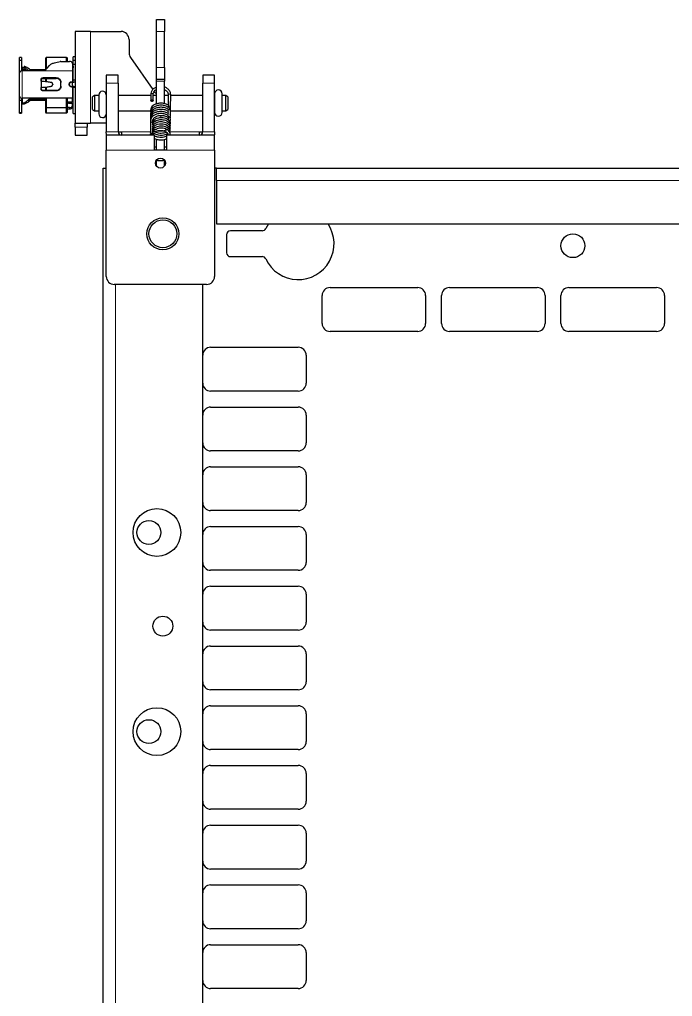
# Model space of a CAD drawing. Header units: millimetres. Extents: x -415 to 617, y -456 to 1988.
# Drawn here: x 245.8 to 409.8, y 1632.3 to 1877.6 of the extents above; entities that cross this region are included whole.
import ezdxf

# ---------------------------------------------------------------- set-up
doc = ezdxf.new("R2010")
doc.units = ezdxf.units.MM

msp = doc.modelspace()

# ---------------------------------------------------------------- linework, layer by layer
at = {"color": 7, "linetype": 'Continuous', "lineweight": 25}
for p, q in [((280.19, 1877.64), (282.19, 1877.64)), ((280.19, 1874.64), (280.19, 1877.64)), ((282.19, 1877.64), (282.19, 1874.64)), ((263.59, 1874.64), (259.79, 1874.64)), ((259.79, 1874.64), (259.79, 1851.64)), ((263.59, 1874.64), (271.29, 1874.64)), ((280.19, 1865.64), (280.19, 1874.64)), ((282.19, 1865.64), (282.19, 1874.64)), ((273.29, 1872.64), (273.29, 1869.27)), ((246.29, 1868.14), (245.79, 1868.14)), ((245.79, 1867.38), (245.79, 1868.14)), ((246.29, 1867.38), (245.79, 1867.38)), ((245.79, 1864.31), (245.79, 1867.38)), ((246.29, 1868.14), (246.29, 1867.38)), ((246.29, 1867.38), (246.29, 1864.72)), ((252.5, 1868.14), (252.39, 1867.94)), ((252.39, 1867.94), (252.5, 1868.14)), ((252.39, 1865.09), (252.39, 1867.94)), ((252.5, 1868.14), (252.5, 1865.23)), ((257.59, 1868.14), (252.5, 1868.14)), ((256.19, 1867.09), (258.34, 1867.09)), ((257.79, 1868.03), (257.59, 1868.14)), ((257.59, 1867.09), (257.59, 1868.14)), ((257.59, 1868.14), (257.79, 1868.03)), ((257.79, 1868.03), (257.79, 1867.09)), ((259.79, 1868.24), (259.29, 1868.24)), ((259.29, 1867.47), (259.29, 1868.24)), ((259.29, 1866.42), (259.29, 1867.47)), ((259.29, 1867.47), (259.79, 1867.47)), ((273.65, 1868.12), (279.29, 1860.07)), ((245.8, 1864.31), (245.79, 1864.31)), ((245.79, 1864.22), (245.79, 1864.31)), ((246.99, 1865.61), (246.49, 1865.61)), ((246.49, 1865.61), (246.49, 1865.15)), ((246.49, 1865.15), (246.99, 1865.15)), ((252.09, 1864.74), (246.49, 1864.74)), ((246.99, 1865.15), (246.99, 1865.61)), ((248.49, 1864.74), (248.49, 1865)), ((252.31, 1865), (248.49, 1865)), ((253.24, 1866.08), (252.09, 1864.74)), ((259.09, 1866.59), (259.09, 1864.74)), ((259.29, 1864.98), (259.09, 1864.94)), ((259.29, 1866.42), (259.79, 1866.42)), ((259.29, 1862.43), (259.29, 1866.42)), ((280.19, 1862.64), (280.19, 1865.64)), ((282.19, 1865.64), (282.19, 1862.64)), ((245.79, 1858.36), (245.79, 1864.22)), ((251.19, 1862.19), (251.19, 1862.56)), ((251.19, 1862.19), (251.19, 1860.59)), ((254.99, 1863.03), (251.69, 1863.03)), ((251.69, 1862.84), (254.99, 1862.84)), ((252.39, 1862.11), (252.39, 1862.84)), ((252.5, 1862.84), (252.5, 1862.1)), ((256.19, 1860.91), (256.19, 1861.87)), ((258.84, 1862.02), (259.09, 1862.02)), ((258.84, 1861.93), (259.09, 1861.93)), ((258.99, 1861.93), (258.99, 1860.8)), ((259.79, 1862.43), (259.29, 1862.43)), ((259.29, 1862.06), (259.29, 1862.43)), ((270.59, 1863.64), (267.59, 1863.64)), ((267.59, 1863.64), (267.59, 1861.64)), ((270.59, 1861.64), (270.59, 1863.64)), ((280.19, 1862.64), (282.19, 1862.64)), ((280.19, 1862.14), (280.19, 1862.64)), ((280.19, 1856.46), (280.19, 1862.14)), ((282.19, 1862.64), (282.19, 1862.14)), ((282.19, 1856.54), (282.19, 1862.14)), ((291.79, 1863.64), (291.79, 1861.64)), ((294.79, 1863.64), (291.79, 1863.64)), ((294.79, 1861.64), (294.79, 1863.64)), ((251.19, 1860.21), (251.19, 1860.59)), ((251.69, 1859.87), (254.99, 1859.87)), ((254.99, 1859.72), (251.69, 1859.72)), ((252.39, 1859.87), (252.39, 1860.7)), ((252.5, 1860.72), (252.5, 1859.87)), ((253.47, 1860.85), (253.53, 1860.86)), ((254.12, 1861.4), (254.12, 1861.36)), ((258.29, 1861.31), (258.29, 1861.48)), ((258.84, 1860.8), (259.09, 1860.8)), ((258.84, 1860.76), (259.09, 1860.76)), ((259.29, 1860.74), (259.29, 1860.58)), ((259.29, 1854.04), (259.29, 1860.58)), ((259.79, 1860.58), (259.29, 1860.58)), ((267.59, 1861.64), (267.59, 1849.44)), ((270.59, 1861.64), (270.59, 1849.44)), ((291.79, 1849.44), (291.79, 1861.64)), ((294.79, 1849.44), (294.79, 1861.64)), ((245.79, 1857.3), (245.79, 1858.36)), ((246.29, 1857.3), (245.79, 1857.3)), ((245.79, 1854.22), (245.79, 1857.3)), ((246.29, 1857.91), (246.29, 1857.3)), ((246.29, 1857.3), (246.29, 1854.22)), ((248.49, 1857.89), (246.49, 1857.89)), ((248.49, 1857.28), (247.81, 1857.28)), ((252.09, 1857.54), (248.09, 1857.54)), ((259.09, 1857.89), (248.49, 1857.89)), ((252.31, 1857.28), (248.49, 1857.28)), ((252.09, 1857.89), (252.09, 1857.54)), ((252.39, 1857.19), (252.09, 1857.54)), ((252.1, 1857.89), (252.39, 1857.56)), ((252.39, 1855.55), (252.39, 1857.89)), ((252.5, 1857.89), (252.5, 1855.47)), ((257.59, 1855.47), (257.59, 1857.89)), ((257.79, 1857.89), (257.79, 1855.51)), ((257.79, 1856.99), (258.99, 1856.99)), ((258.99, 1857.91), (258.99, 1856.99)), ((259.29, 1857.3), (258.99, 1857.36)), ((259.29, 1857.04), (258.99, 1857.13)), ((259.09, 1857.34), (259.09, 1857.89)), ((264.64, 1858.54), (264.14, 1858.25)), ((264.14, 1855.03), (264.14, 1858.25)), ((265.69, 1858.54), (264.64, 1858.54)), ((264.64, 1858.54), (264.64, 1854.74)), ((265.69, 1858.67), (265.69, 1853.97)), ((278.76, 1858.54), (270.59, 1858.54)), ((278.76, 1858.88), (278.74, 1857.27)), ((279.34, 1857.26), (279.36, 1858.87)), ((280.19, 1858.54), (279.36, 1858.54)), ((282.19, 1858.64), (283.16, 1858.64)), ((283.15, 1858.54), (282.19, 1858.54)), ((283.16, 1858.75), (283.12, 1856.09)), ((283.71, 1855.48), (283.76, 1858.74)), ((291.79, 1858.54), (283.75, 1858.54)), ((283.76, 1858.64), (291.79, 1858.64)), ((294.79, 1859.01), (294.79, 1854.31)), ((294.79, 1858.54), (294.79, 1858.54)), ((296.69, 1854.31), (296.69, 1859.01)), ((297.64, 1858.54), (296.69, 1858.54)), ((298.14, 1858.25), (297.64, 1858.54)), ((297.64, 1854.74), (297.64, 1858.54)), ((298.14, 1858.25), (298.14, 1855.03)), ((246.99, 1856.68), (246.49, 1856.68)), ((246.99, 1856.4), (246.49, 1856.4)), ((252.5, 1855.47), (252.39, 1855.55)), ((252.39, 1854.34), (252.39, 1855.55)), ((257.59, 1855.47), (252.5, 1855.47)), ((252.5, 1855.47), (252.5, 1854.14)), ((257.79, 1855.51), (257.59, 1855.47)), ((257.59, 1854.14), (257.59, 1855.47)), ((258.34, 1855.57), (257.79, 1855.57)), ((257.79, 1855.51), (257.79, 1854.26)), ((257.79, 1855.2), (258.34, 1855.2)), ((259.09, 1856.07), (259.09, 1856.51)), ((259.09, 1856.07), (259.09, 1855.7)), ((264.14, 1855.03), (264.64, 1854.74)), ((264.64, 1854.74), (265.69, 1854.74)), ((270.59, 1854.74), (278.74, 1854.74)), ((283.65, 1854.74), (291.79, 1854.74)), ((283.73, 1855.06), (283.67, 1855.46)), ((283.72, 1855), (283.73, 1855.06)), ((294.79, 1854.74), (294.79, 1854.74)), ((296.69, 1854.74), (297.64, 1854.74)), ((297.64, 1854.74), (298.14, 1855.03)), ((246.29, 1854.22), (245.79, 1854.22)), ((245.79, 1854.14), (245.79, 1854.22)), ((245.79, 1854.14), (246.29, 1854.14)), ((246.29, 1854.22), (246.29, 1854.14)), ((252.39, 1854.34), (252.5, 1854.14)), ((252.39, 1854.34), (252.39, 1854.34)), ((252.5, 1854.14), (252.39, 1854.34)), ((257.59, 1854.14), (252.5, 1854.14)), ((257.59, 1854.14), (257.79, 1854.26)), ((257.79, 1854.26), (257.59, 1854.14)), ((257.79, 1854.26), (257.79, 1854.26)), ((259.29, 1854.04), (259.79, 1854.04)), ((279.47, 1852.43), (279.36, 1852.56)), ((279.87, 1852.06), (279.75, 1852.14)), ((283.22, 1853.29), (283.46, 1853.06)), ((259.79, 1851.64), (263.59, 1851.64)), ((259.79, 1850.64), (259.79, 1851.64)), ((259.79, 1850.64), (259.79, 1848.64)), ((262.79, 1851.64), (262.79, 1850.64)), ((262.79, 1848.64), (262.79, 1850.64)), ((267.59, 1851.64), (263.59, 1851.64)), ((259.79, 1848.64), (262.79, 1848.64)), ((267.59, 1848.64), (267.59, 1844.84)), ((279.69, 1848.64), (267.59, 1848.64)), ((270.59, 1849.44), (271.39, 1849.44)), ((271.39, 1849.44), (271.39, 1848.64)), ((278.64, 1848.69), (278.63, 1848.64)), ((278.74, 1849.14), (278.64, 1848.74)), ((278.64, 1848.74), (278.64, 1848.69)), ((279.24, 1848.7), (279.29, 1848.89)), ((279.24, 1848.64), (279.24, 1848.7)), ((279.48, 1848.64), (279.27, 1849.01)), ((279.69, 1844.84), (279.69, 1848.64)), ((280.19, 1844.84), (280.19, 1847.59)), ((282.19, 1844.84), (282.19, 1847.54)), ((294.79, 1848.64), (282.69, 1848.64)), ((282.69, 1848.64), (282.69, 1844.84)), ((290.99, 1848.64), (290.99, 1849.44)), ((290.99, 1849.44), (291.79, 1849.44)), ((294.79, 1844.84), (294.79, 1848.64)), ((267.59, 1813.14), (267.59, 1844.84)), ((279.69, 1845.64), (280.19, 1845.64)), ((282.69, 1844.84), (279.69, 1844.84)), ((282.19, 1845.64), (282.69, 1845.64)), ((294.79, 1844.84), (294.79, 1813.14)), ((280.19, 1840.84), (280.19, 1842.34)), ((282.19, 1840.84), (282.19, 1842.34)), ((266.79, 1840.34), (267.59, 1840.34)), ((266.79, -242.66), (266.79, 1840.34)), ((295.29, 1840.34), (294.79, 1840.34)), ((295.29, 1837.25), (295.29, 1840.35)), ((295.29, 1840.35), (524.29, 1840.35)), ((295.29, 1837.25), (295.29, 1826.35)), ((295.29, 1826.35), (524.29, 1826.35)), ((308.3, 1826.35), (307.64, 1825.18)), ((297.79, 1823.6), (297.79, 1819.1)), ((306.74, 1824.6), (298.79, 1824.6)), ((298.79, 1818.1), (306.74, 1818.1)), ((292.79, 1811.14), (269.59, 1811.14)), ((291.79, -242.66), (291.79, 1811.14)), ((323.79, 1810.34), (345.79, 1810.34)), ((353.79, 1810.34), (375.79, 1810.34)), ((383.79, 1810.34), (405.79, 1810.34)), ((321.79, 1801.34), (321.79, 1808.34)), ((347.79, 1808.34), (347.79, 1801.34)), ((351.79, 1801.34), (351.79, 1808.34)), ((377.79, 1808.34), (377.79, 1801.34)), ((381.79, 1801.34), (381.79, 1808.34)), ((407.79, 1808.34), (407.79, 1801.34)), ((345.79, 1799.34), (323.79, 1799.34)), ((375.79, 1799.34), (353.79, 1799.34)), ((405.79, 1799.34), (383.79, 1799.34)), ((293.79, 1795.34), (315.79, 1795.34)), ((317.79, 1793.34), (317.79, 1786.34)), ((315.79, 1784.34), (293.79, 1784.34)), ((293.79, 1780.34), (315.79, 1780.34)), ((317.79, 1778.34), (317.79, 1771.34)), ((315.79, 1769.34), (293.79, 1769.34)), ((293.79, 1765.34), (315.79, 1765.34)), ((317.79, 1763.34), (317.79, 1756.34)), ((315.79, 1754.34), (293.79, 1754.34)), ((293.79, 1750.34), (315.79, 1750.34)), ((317.79, 1748.34), (317.79, 1741.34)), ((315.79, 1739.34), (293.79, 1739.34)), ((293.79, 1735.34), (315.79, 1735.34)), ((317.79, 1733.34), (317.79, 1726.34)), ((315.79, 1724.34), (293.79, 1724.34)), ((293.79, 1720.34), (315.79, 1720.34)), ((317.79, 1718.34), (317.79, 1711.34)), ((315.79, 1709.34), (293.79, 1709.34)), ((293.79, 1705.34), (315.79, 1705.34)), ((317.79, 1703.34), (317.79, 1696.34)), ((315.79, 1694.34), (293.79, 1694.34)), ((293.79, 1690.34), (315.79, 1690.34)), ((317.79, 1688.34), (317.79, 1681.34)), ((315.79, 1679.34), (293.79, 1679.34)), ((293.79, 1675.34), (315.79, 1675.34)), ((317.79, 1673.34), (317.79, 1666.34)), ((315.79, 1664.34), (293.79, 1664.34)), ((293.79, 1660.34), (315.79, 1660.34)), ((317.79, 1658.34), (317.79, 1651.34)), ((315.79, 1649.34), (293.79, 1649.34)), ((293.79, 1645.34), (315.79, 1645.34)), ((317.79, 1643.34), (317.79, 1636.34)), ((315.79, 1634.34), (293.79, 1634.34))]:
    msp.add_line(p, q, dxfattribs=at)
at = {"color": 8, "linetype": 'Continuous', "lineweight": 18}
for p, q in [((263.59, 1874.64), (263.59, 1851.64)), ((282.19, 1874.64), (280.19, 1874.64)), ((246.49, 1864.74), (246.49, 1857.89)), ((259.09, 1864.74), (252.09, 1864.74)), ((259.09, 1862.02), (259.09, 1864.74)), ((280.19, 1865.64), (282.19, 1865.64)), ((251.69, 1863.03), (251.69, 1862.84)), ((254.99, 1862.84), (254.99, 1863.03)), ((258.84, 1862.02), (258.84, 1861.93)), ((282.19, 1862.14), (280.19, 1862.14)), ((251.69, 1859.87), (251.69, 1859.72)), ((254.99, 1859.72), (254.99, 1859.87)), ((258.84, 1860.8), (258.84, 1860.76)), ((259.09, 1857.89), (259.09, 1860.76)), ((267.59, 1861.64), (270.59, 1861.64)), ((291.79, 1861.64), (294.79, 1861.64)), ((246.49, 1857.54), (246.49, 1857.28)), ((258.34, 1855.2), (258.34, 1855.57)), ((283.25, 1854.83), (283.3, 1854.8)), ((262.79, 1850.64), (259.79, 1850.64)), ((270.59, 1849.44), (267.59, 1849.44)), ((271.39, 1849.44), (278.69, 1849.44)), ((279.22, 1848.64), (279.24, 1848.7)), ((283.65, 1849.44), (290.99, 1849.44)), ((291.79, 1849.44), (294.79, 1849.44)), ((267.59, 1844.84), (279.69, 1844.84)), ((282.69, 1844.84), (294.79, 1844.84)), ((295.29, 1837.25), (524.29, 1837.25)), ((269.89, -242.66), (269.89, 1811.14))]:
    msp.add_line(p, q, dxfattribs=at)
at = {"color": 7, "linetype": 'Continuous', "lineweight": 25, "flags": 128}
for points in [[(246.49, 1865), (246.35, 1864.99), (246.29, 1864.98)], [(246.49, 1857.54), (246.35, 1857.55), (246.29, 1857.56)], [(246.49, 1857.28), (246.35, 1857.29), (246.29, 1857.31)], [(279.05, 1857.45), (279.16, 1857.43), (279.26, 1857.39), (279.32, 1857.33), (279.34, 1857.26), (279.31, 1857.19), (279.24, 1857.14), (279.14, 1857.1), (279.03, 1857.09), (278.91, 1857.11), (278.82, 1857.15), (278.76, 1857.21), (278.74, 1857.28), (278.77, 1857.34), (278.84, 1857.4), (278.93, 1857.44), (279.05, 1857.45)], [(283.3, 1855.14), (283.39, 1855.13), (283.5, 1855.16), (283.59, 1855.23), (283.66, 1855.31), (283.68, 1855.41), (283.66, 1855.5), (283.6, 1855.57), (283.5, 1855.61), (283.39, 1855.62), (283.39, 1855.62)], [(281.26, 1852.92), (281.26, 1852.97), (281.26, 1853.03)], [(283.58, 1849.2), (283.65, 1849.44), (283.58, 1849.75), (283.42, 1850.05), (282.94, 1850.47), (282.49, 1850.69), (281.85, 1850.85), (280.92, 1850.87), (280.33, 1850.73), (279.7, 1850.42), (279.41, 1850.17), (279.21, 1849.86), (279.15, 1849.53), (279.19, 1849.31), (279.19, 1849.31)], [(283.59, 1849.72), (283.66, 1849.96), (283.59, 1850.27), (283.43, 1850.57), (282.96, 1850.99), (282.5, 1851.21), (281.86, 1851.37), (280.93, 1851.39), (280.34, 1851.25), (279.71, 1850.95), (279.42, 1850.7), (279.22, 1850.38), (279.16, 1850.06), (279.2, 1849.83), (279.2, 1849.83)], [(267.67, 1848.64), (267.66, 1848.7), (267.59, 1849.44)], [(294.79, 1849.44), (294.72, 1848.7), (294.7, 1848.64)]]:
    msp.add_lwpolyline(points, dxfattribs=at)
at = {"color": 8, "linetype": 'Continuous', "lineweight": 18, "flags": 128}
for points in [[(258.27, 1856.99), (258.27, 1856.94), (258.26, 1856.8), (258.25, 1856.65), (258.25, 1856.56), (258.25, 1856.56), (258.25, 1856.56)], [(278.76, 1858.88), (278.76, 1858.88), (278.79, 1858.95), (278.86, 1859.01), (278.96, 1859.04), (279.07, 1859.05)], [(279.07, 1859.05), (279.19, 1859.04), (279.28, 1859), (279.34, 1858.94), (279.36, 1858.87)], [(283.47, 1858.92), (283.35, 1858.91), (283.25, 1858.87), (283.18, 1858.82), (283.16, 1858.75), (283.16, 1858.75)], [(283.76, 1858.74), (283.74, 1858.8), (283.68, 1858.86), (283.58, 1858.9), (283.47, 1858.92)], [(283.13, 1855.09), (283.13, 1855.09), (283.13, 1855.03)], [(283.42, 1855.3), (283.3, 1855.29), (283.25, 1855.28)], [(278.64, 1848.74), (278.64, 1848.73), (278.66, 1848.64)], [(278.64, 1848.68), (278.64, 1848.67), (278.64, 1848.64)]]:
    msp.add_lwpolyline(points, dxfattribs=at)
at = {"color": 7, "linetype": 'Continuous', "lineweight": 25}
for centre, radius in [((281.19, 1841.59), 1.25), ((281.79, 1823.84), 4), ((281.79, 1823.84), 3.5), ((384.79, 1820.85), 3), ((280.29, 1748.84), 6), ((278.29, 1748.84), 3), ((281.79, 1725.34), 2.5), ((280.29, 1698.84), 6), ((278.29, 1698.84), 3)]:
    msp.add_circle(centre, radius, dxfattribs=at)
for centre, radius, start, end in [((271.29, 1872.64), 2, 0, 90), ((275.29, 1869.27), 2, 180, 214.992), ((256.19, 1865.99), 1.1, 89.9618, 100.1433), ((258.44, 1866.43), 0.665, 13.4486, 98.9562), ((246.41, 1864.12), 0.63, 82.8557, 170.3631), ((259.11, 1864.92), 0.18, 262.8557, 350.3631), ((259.14, 1862.33), 0.306, 260.9096, 299.7098), ((259.26, 1862.99), 1.07, 260.9096, 299.7098), ((259.26, 1858.54), 2.27, 76.5937, 94.3958), ((259.14, 1860.11), 0.648, 76.5937, 94.3958), ((266.64, 1858.67), 0.95, 3.5614, 180), ((281.33, 1860.64), 2, 214.992, 235.204), ((295.74, 1859.01), 0.95, 0, 180), ((246.39, 1858.51), 0.62, 193.4486, 278.9562), ((259.12, 1857.72), 0.177, 13.4486, 98.9562), ((259.11, 1857.36), 0.18, 9.6369, 97.1443), ((258.44, 1856.22), 0.665, 261.0438, 346.5514), ((258.44, 1855.85), 0.665, 261.0438, 346.5514), ((266.64, 1853.97), 0.95, 180, 356.4386), ((295.74, 1854.31), 0.95, 180, 0), ((271.39, 1849.44), 0.8, 180, 270), ((290.99, 1849.44), 0.8, 270, 0), ((306.74, 1825.6), 1, 270, 334.8493), ((315.79, 1821.35), 9, 205.1507, 33.749), ((298.79, 1823.6), 1, 90, 180), ((298.79, 1819.1), 1, 180, 270), ((306.74, 1817.1), 1, 25.1507, 90), ((269.59, 1813.14), 2, 180, 270), ((292.79, 1813.14), 2, 270, 0), ((323.79, 1808.34), 2, 90, 180), ((345.79, 1808.34), 2, 0, 90), ((353.79, 1808.34), 2, 90, 180), ((375.79, 1808.34), 2, 0, 90), ((383.79, 1808.34), 2, 90, 180), ((405.79, 1808.34), 2, 0, 90), ((323.79, 1801.34), 2, 180, 270), ((345.79, 1801.34), 2, 270, 0), ((353.79, 1801.34), 2, 180, 270), ((375.79, 1801.34), 2, 270, 0), ((383.79, 1801.34), 2, 180, 270), ((405.79, 1801.34), 2, 270, 0), ((293.79, 1793.34), 2, 90, 180), ((315.79, 1793.34), 2, 0, 90), ((293.79, 1786.34), 2, 180, 270), ((315.79, 1786.34), 2, 270, 0), ((293.79, 1778.34), 2, 90, 180), ((315.79, 1778.34), 2, 0, 90), ((293.79, 1771.34), 2, 180, 270), ((315.79, 1771.34), 2, 270, 0), ((293.79, 1763.34), 2, 90, 180), ((315.79, 1763.34), 2, 360, 90), ((293.79, 1756.34), 2, 180, 270), ((315.79, 1756.34), 2, 270, 360), ((293.79, 1748.34), 2, 90, 180), ((315.79, 1748.34), 2, 360, 90), ((293.79, 1741.34), 2, 180, 270), ((315.79, 1741.34), 2, 270, 360), ((293.79, 1733.34), 2, 90, 180), ((315.79, 1733.34), 2, 0, 90), ((293.79, 1726.34), 2, 180, 270), ((315.79, 1726.34), 2, 270, 0), ((293.79, 1718.34), 2, 90, 180), ((315.79, 1718.34), 2, 360, 90), ((293.79, 1711.34), 2, 180, 270), ((315.79, 1711.34), 2, 270, 360), ((293.79, 1703.34), 2, 90, 180), ((315.79, 1703.34), 2, 360, 90), ((293.79, 1696.34), 2, 180, 270), ((315.79, 1696.34), 2, 270, 360), ((293.79, 1688.34), 2, 90, 180), ((315.79, 1688.34), 2, 0, 90), ((293.79, 1681.34), 2, 180, 270), ((315.79, 1681.34), 2, 270, 0), ((293.79, 1673.34), 2, 90, 180), ((315.79, 1673.34), 2, 0, 90), ((293.79, 1666.34), 2, 180, 270), ((315.79, 1666.34), 2, 270, 0), ((293.79, 1658.34), 2, 90, 180), ((315.79, 1658.34), 2, 360, 90), ((293.79, 1651.34), 2, 180, 270), ((315.79, 1651.34), 2, 270, 360), ((293.79, 1643.34), 2, 90, 180), ((315.79, 1643.34), 2, 360, 90), ((293.79, 1636.34), 2, 180, 270), ((315.79, 1636.34), 2, 270, 360)]:
    msp.add_arc(centre, radius, start, end, dxfattribs=at)
at = {"color": 8, "linetype": 'Continuous', "lineweight": 18}
for centre, radius, start, end in [((283.49, 1855.09), 0.235, 292.4775, 353.5864), ((283.49, 1855.03), 0.233, 295.0586, 353.6892), ((274.58, 1853.42), 6.7, 355.8494, 0.6968)]:
    msp.add_arc(centre, radius, start, end, dxfattribs=at)
at = {"color": 7, "linetype": 'Continuous', "lineweight": 25}
for points, knots in [([(253.24, 1866.08), (253.41, 1866.23), (253.76, 1866.53), (254.74, 1866.84), (255.51, 1866.98), (255.99, 1867.07)], [0, 0, 0, 0, 0.254027, 0.526591, 1, 1, 1, 1]), ([(246.49, 1864.74), (246.49, 1864.74), (246.49, 1864.93), (246.49, 1865.04), (246.49, 1865.15)], [0, 0, 0, 0, 0.000208, 1, 1, 1, 1]), ([(248.49, 1865), (248.21, 1865.21), (247.71, 1865.59), (247.21, 1865.79), (246.99, 1865.88)], [0, 0, 0, 0, 0.559911, 1, 1, 1, 1]), ([(248.09, 1864.74), (247.95, 1864.89), (247.58, 1865.24), (247.21, 1865.47), (246.99, 1865.61)], [0, 0, 0, 0, 0.403562, 1, 1, 1, 1]), ([(247.65, 1864.74), (247.65, 1864.74), (247.43, 1864.93), (247.21, 1865.04), (246.99, 1865.15)], [0, 0, 0, 0, 0.000208, 1, 1, 1, 1]), ([(259.29, 1865.95), (259.29, 1865.93), (259.29, 1865.89), (259.27, 1865.84), (259.23, 1865.79), (259.16, 1865.78), (259.11, 1865.77), (259.09, 1865.77)], [0, 0, 0, 0, 0.195353, 0.37764, 0.539051, 0.782239, 1, 1, 1, 1]), ([(259.29, 1865.66), (259.29, 1865.64), (259.29, 1865.6), (259.27, 1865.55), (259.23, 1865.5), (259.16, 1865.49), (259.11, 1865.49), (259.09, 1865.49)], [0, 0, 0, 0, 0.1953018, 0.3775407, 0.5389091, 0.7613833, 1, 1, 1, 1]), ([(251.19, 1862.56), (251.19, 1862.62), (251.2, 1862.73), (251.29, 1862.87), (251.42, 1862.97), (251.56, 1863.03), (251.65, 1863.03), (251.69, 1863.03)], [0, 0, 0, 0, 0.214373, 0.428779, 0.642592, 0.856666, 1, 1, 1, 1]), ([(251.69, 1862.84), (251.63, 1862.83), (251.52, 1862.82), (251.37, 1862.74), (251.26, 1862.63), (251.2, 1862.49), (251.19, 1862.4), (251.19, 1862.37)], [0, 0, 0, 0, 0.214385, 0.428772, 0.643033, 0.856802, 1, 1, 1, 1]), ([(251.19, 1862.19), (251.69, 1862.16), (252.36, 1862.13), (253.25, 1861.98), (253.56, 1861.93), (253.71, 1861.91)], [0, 0, 0, 0, 0.587693, 0.790818, 1, 1, 1, 1]), ([(254.12, 1861.4), (254.11, 1861.45), (254.1, 1861.57), (254.03, 1861.72), (253.91, 1861.83), (253.8, 1861.89), (253.73, 1861.9), (253.71, 1861.91)], [0, 0, 0, 0, 0.225883, 0.451767, 0.67765, 0.903524, 1, 1, 1, 1]), ([(254.99, 1863.03), (255.12, 1863.02), (255.39, 1863), (255.75, 1862.81), (256.02, 1862.52), (256.17, 1862.19), (256.18, 1861.96), (256.19, 1861.87)], [0, 0, 0, 0, 0.213238, 0.42649, 0.63916, 0.849598, 1, 1, 1, 1]), ([(256.19, 1861.67), (256.18, 1861.8), (256.15, 1862.07), (255.95, 1862.42), (255.66, 1862.67), (255.32, 1862.82), (255.09, 1862.83), (254.99, 1862.84)], [0, 0, 0, 0, 0.212376, 0.424979, 0.633479, 0.843609, 1, 1, 1, 1]), ([(258.29, 1861.48), (258.29, 1861.54), (258.31, 1861.66), (258.4, 1861.83), (258.54, 1861.95), (258.69, 1862.01), (258.8, 1862.02), (258.84, 1862.02)], [0, 0, 0, 0, 0.214305, 0.42865, 0.642279, 0.856223, 1, 1, 1, 1]), ([(258.84, 1861.93), (258.78, 1861.93), (258.65, 1861.91), (258.49, 1861.82), (258.36, 1861.68), (258.3, 1861.53), (258.29, 1861.43), (258.29, 1861.39)], [0, 0, 0, 0, 0.214319, 0.428642, 0.642812, 0.856387, 1, 1, 1, 1]), ([(251.19, 1860.59), (251.69, 1860.63), (252.36, 1860.68), (253.25, 1860.83), (253.56, 1860.86), (253.71, 1860.87)], [0, 0, 0, 0, 0.587693, 0.790818, 1, 1, 1, 1]), ([(251.19, 1860.35), (251.19, 1860.3), (251.2, 1860.19), (251.29, 1860.04), (251.42, 1859.93), (251.56, 1859.88), (251.65, 1859.87), (251.69, 1859.87)], [0, 0, 0, 0, 0.2142948, 0.4286301, 0.6422302, 0.856153, 1, 1, 1, 1]), ([(251.69, 1859.72), (251.63, 1859.73), (251.52, 1859.74), (251.37, 1859.82), (251.26, 1859.94), (251.2, 1860.08), (251.19, 1860.17), (251.19, 1860.21)], [0, 0, 0, 0, 0.214445, 0.428893, 0.643239, 0.857188, 1, 1, 1, 1]), ([(253.71, 1860.87), (253.76, 1860.88), (253.86, 1860.9), (253.98, 1860.99), (254.07, 1861.12), (254.11, 1861.25), (254.11, 1861.33), (254.12, 1861.36)], [0, 0, 0, 0, 0.225867, 0.4517344, 0.6775983, 0.9034793, 1, 1, 1, 1]), ([(254.99, 1859.87), (255.12, 1859.88), (255.39, 1859.91), (255.75, 1860.1), (256.02, 1860.4), (256.17, 1860.74), (256.18, 1860.97), (256.19, 1861.06)], [0, 0, 0, 0, 0.212875, 0.425767, 0.637937, 0.847353, 1, 1, 1, 1]), ([(256.19, 1860.91), (256.18, 1860.78), (256.15, 1860.51), (255.95, 1860.16), (255.65, 1859.89), (255.31, 1859.74), (255.08, 1859.73), (254.99, 1859.72)], [0, 0, 0, 0, 0.2128333, 0.4258501, 0.6355415, 0.8465873, 1, 1, 1, 1]), ([(258.29, 1861.35), (258.29, 1861.29), (258.31, 1861.16), (258.4, 1861), (258.54, 1860.87), (258.69, 1860.81), (258.8, 1860.8), (258.84, 1860.8)], [0, 0, 0, 0, 0.2142108, 0.4284707, 0.641842, 0.8556018, 1, 1, 1, 1]), ([(258.84, 1860.76), (258.78, 1860.77), (258.65, 1860.78), (258.49, 1860.87), (258.36, 1861.01), (258.3, 1861.17), (258.29, 1861.27), (258.29, 1861.31)], [0, 0, 0, 0, 0.214393, 0.428789, 0.643061, 0.856854, 1, 1, 1, 1]), ([(280.19, 1860.68), (279.96, 1860.58), (279.47, 1860.37), (278.97, 1859.78), (278.78, 1859.25), (278.76, 1858.95), (278.76, 1858.88)], [0, 0, 0, 0, 0.28163, 0.611733, 0.9138805, 1, 1, 1, 1]), ([(279.36, 1858.87), (279.37, 1858.96), (279.39, 1859.24), (279.64, 1859.65), (279.96, 1859.97), (280.18, 1860.04), (280.19, 1860.04)], [0, 0, 0, 0, 0.199495, 0.615994, 0.97988, 1, 1, 1, 1]), ([(283.76, 1858.74), (283.75, 1858.88), (283.73, 1859.26), (283.44, 1859.86), (282.9, 1860.41), (282.41, 1860.6), (282.19, 1860.69)], [0, 0, 0, 0, 0.166571, 0.458626, 0.753148, 1, 1, 1, 1]), ([(282.19, 1860.06), (282.38, 1859.95), (282.76, 1859.73), (283.1, 1859.25), (283.14, 1858.91), (283.16, 1858.75)], [0, 0, 0, 0, 0.334702, 0.673778, 1, 1, 1, 1]), ([(246.49, 1857.89), (246.49, 1857.62), (246.49, 1857.14), (246.49, 1856.82), (246.49, 1856.68)], [0, 0, 0, 0, 0.559866, 1, 1, 1, 1]), ([(248.49, 1857.89), (248.21, 1857.62), (247.71, 1857.14), (247.21, 1856.82), (246.99, 1856.68)], [0, 0, 0, 0, 0.559911, 1, 1, 1, 1]), ([(248.49, 1857.28), (248.21, 1857.07), (247.71, 1856.69), (247.21, 1856.49), (246.99, 1856.4)], [0, 0, 0, 0, 0.559911, 1, 1, 1, 1]), ([(258.09, 1856.6), (258.09, 1856.63), (258.09, 1856.71), (258.09, 1856.84), (258.09, 1856.94), (258.09, 1856.99), (258.09, 1856.99)], [0, 0, 0, 0, 0.239432, 0.627389, 0.999313, 1, 1, 1, 1]), ([(258.25, 1856.56), (258.22, 1856.56), (258.17, 1856.56), (258.12, 1856.57), (258.09, 1856.59), (258.09, 1856.6), (258.09, 1856.6)], [0, 0, 0, 0, 0.2663313, 0.5484492, 0.8291355, 1, 1, 1, 1]), ([(259.29, 1856.33), (259.29, 1856.35), (259.29, 1856.39), (259.27, 1856.44), (259.23, 1856.5), (259.15, 1856.51), (258.99, 1856.52), (258.68, 1856.54), (258.41, 1856.55), (258.25, 1856.56)], [0, 0, 0, 0, 0.052051, 0.100621, 0.143629, 0.208426, 0.277664, 0.558659, 1, 1, 1, 1]), ([(283.23, 1853.82), (283.23, 1853.83), (283.22, 1853.97), (282.98, 1854.14), (282.59, 1854.34), (281.98, 1854.51), (281.16, 1854.59), (280.24, 1854.44), (279.55, 1854.14), (279.05, 1853.76), (278.74, 1853.26), (278.63, 1852.83), (278.74, 1852.59), (278.75, 1852.56)], [0, 0, 0, 0, 0.012323, 0.101921, 0.185336, 0.259055, 0.395479, 0.534273, 0.649375, 0.742289, 0.850854, 0.976799, 1, 1, 1, 1]), ([(283.24, 1854.34), (283.24, 1854.35), (283.23, 1854.49), (282.99, 1854.66), (282.6, 1854.86), (281.99, 1855.03), (281.17, 1855.11), (280.26, 1854.96), (279.56, 1854.67), (279.06, 1854.28), (278.75, 1853.79), (278.64, 1853.35), (278.74, 1853.12), (278.76, 1853.08)], [0, 0, 0, 0, 0.01216, 0.101705, 0.185092, 0.258803, 0.395126, 0.533858, 0.648935, 0.741771, 0.850277, 0.976194, 1, 1, 1, 1]), ([(283.25, 1854.83), (283.25, 1854.86), (283.24, 1855), (283.01, 1855.19), (282.61, 1855.39), (282, 1855.56), (281.18, 1855.64), (280.27, 1855.49), (279.57, 1855.19), (279.07, 1854.81), (278.76, 1854.31), (278.65, 1853.88), (278.75, 1853.64), (278.77, 1853.6)], [0, 0, 0, 0, 0.0185566, 0.1074546, 0.1902605, 0.2634755, 0.3987928, 0.536541, 0.6508307, 0.7429729, 0.8506982, 0.9757522, 1, 1, 1, 1]), ([(283.28, 1855.76), (283.28, 1855.82), (283.28, 1856.01), (283.03, 1856.23), (282.63, 1856.43), (282.03, 1856.6), (281.2, 1856.68), (280.29, 1856.54), (279.59, 1856.24), (279.09, 1855.86), (278.77, 1855.37), (278.66, 1854.93), (278.76, 1854.69), (278.78, 1854.65)], [0, 0, 0, 0, 0.045466, 0.131796, 0.212251, 0.283421, 0.414791, 0.548597, 0.659672, 0.749107, 0.853728, 0.97526, 1, 1, 1, 1]), ([(283.25, 1855.43), (283.18, 1855.52), (283.04, 1855.71), (282.62, 1855.9), (282.02, 1856.08), (281.19, 1856.16), (280.28, 1856.01), (279.58, 1855.72), (279.08, 1855.33), (278.76, 1854.84), (278.66, 1854.4), (278.76, 1854.16), (278.77, 1854.12)], [0, 0, 0, 0, 0.09051, 0.17484, 0.249419, 0.387171, 0.527437, 0.643845, 0.737635, 0.847318, 0.974687, 1, 1, 1, 1]), ([(283.67, 1854.34), (283.67, 1854.35), (283.78, 1854.53), (283.73, 1854.73), (283.67, 1854.93)], [0, 0, 0, 0, 0.047565, 1, 1, 1, 1]), ([(283.7, 1854.85), (283.71, 1854.85), (283.71, 1854.87), (283.71, 1854.89), (283.72, 1854.92), (283.72, 1854.97), (283.72, 1855)], [0, 0, 0, 0, 0.0696569, 0.1790647, 0.357219, 1, 1, 1, 1]), ([(283.26, 1852.97), (283.26, 1853.1), (283.26, 1853.36), (282.98, 1853.63), (282.58, 1853.82), (281.97, 1853.99), (281.14, 1854.07), (280.23, 1853.92), (279.54, 1853.62), (279.04, 1853.23), (278.72, 1852.74), (278.63, 1852.2), (278.8, 1851.87), (278.86, 1851.73)], [0, 0, 0, 0, 0.081182, 0.159516, 0.232425, 0.296844, 0.416137, 0.537465, 0.638059, 0.719312, 0.814225, 0.924295, 1, 1, 1, 1]), ([(278.78, 1852.25), (278.74, 1852.14), (278.68, 1851.91), (278.66, 1851.67), (278.71, 1851.55), (278.72, 1851.54)], [0, 0, 0, 0, 0.48109, 0.954437, 1, 1, 1, 1]), ([(283.6, 1850.77), (283.63, 1850.85), (283.7, 1851.02), (283.62, 1851.31), (283.43, 1851.67), (283.05, 1852.01), (282.5, 1852.28), (281.82, 1852.45), (281.06, 1852.48), (280.32, 1852.31), (279.8, 1852.07), (279.42, 1851.75), (279.21, 1851.43), (279.18, 1851.22), (279.17, 1851.11)], [0, 0, 0, 0, 0.053737, 0.123713, 0.193916, 0.308817, 0.391499, 0.491371, 0.625802, 0.711613, 0.814624, 0.873504, 0.936106, 1, 1, 1, 1]), ([(281.29, 1852.95), (281.18, 1852.96), (280.88, 1852.98), (280.33, 1852.82), (279.81, 1852.59), (279.43, 1852.28), (279.22, 1851.96), (279.16, 1851.61), (279.2, 1851.47), (279.22, 1851.4)], [0, 0, 0, 0, 0.09772, 0.274416, 0.486418, 0.607625, 0.736513, 0.868082, 1, 1, 1, 1]), ([(281.28, 1853.49), (281.18, 1853.49), (280.88, 1853.49), (280.34, 1853.35), (279.82, 1853.12), (279.44, 1852.8), (279.23, 1852.48), (279.17, 1852.14), (279.21, 1852), (279.23, 1851.92)], [0, 0, 0, 0, 0.089768, 0.2678351, 0.4813729, 0.6034839, 0.7333552, 0.865947, 1, 1, 1, 1]), ([(279.53, 1851.82), (279.46, 1851.9), (279.27, 1852.1), (279.25, 1852.42), (279.39, 1852.62), (279.45, 1852.69)], [0, 0, 0, 0, 0.291665, 0.753849, 1, 1, 1, 1]), ([(279.34, 1852.07), (279.53, 1852.1), (279.84, 1852.13), (280.11, 1852.22), (280.25, 1852.25), (280.26, 1852.25)], [0, 0, 0, 0, 0.60841, 0.994755, 1, 1, 1, 1]), ([(283.23, 1852.62), (283.23, 1852.69), (283.22, 1852.89), (282.97, 1853.11), (282.57, 1853.3), (282, 1853.47), (281.55, 1853.47), (281.28, 1853.46)], [0, 0, 0, 0, 0.122583, 0.339442, 0.54123, 0.719481, 1, 1, 1, 1]), ([(283.61, 1851.29), (283.64, 1851.37), (283.71, 1851.55), (283.63, 1851.83), (283.44, 1852.19), (283.06, 1852.54), (282.51, 1852.8), (281.94, 1852.96), (281.5, 1852.96), (281.29, 1852.95)], [0, 0, 0, 0, 0.091652, 0.212796, 0.334357, 0.533368, 0.676495, 0.849386, 1, 1, 1, 1]), ([(283.63, 1851.74), (283.64, 1851.75), (283.74, 1851.93), (283.69, 1852.13), (283.64, 1852.31)], [0, 0, 0, 0, 0.056112, 1, 1, 1, 1]), ([(283.64, 1852.26), (283.65, 1852.27), (283.75, 1852.45), (283.7, 1852.65), (283.64, 1852.84)], [0, 0, 0, 0, 0.0595102, 1, 1, 1, 1]), ([(283.65, 1853.3), (283.66, 1853.31), (283.77, 1853.49), (283.71, 1853.69), (283.66, 1853.88)], [0, 0, 0, 0, 0.053483, 1, 1, 1, 1]), ([(283.65, 1852.78), (283.65, 1852.79), (283.76, 1852.97), (283.7, 1853.17), (283.65, 1853.36)], [0, 0, 0, 0, 0.056483, 1, 1, 1, 1]), ([(283.66, 1853.82), (283.67, 1853.83), (283.77, 1854.01), (283.72, 1854.21), (283.67, 1854.4)], [0, 0, 0, 0, 0.05051, 1, 1, 1, 1]), ([(278.74, 1849.64), (278.71, 1849.52), (278.64, 1849.29), (278.62, 1849.04), (278.68, 1848.92), (278.68, 1848.92)], [0, 0, 0, 0, 0.49851, 0.966043, 1, 1, 1, 1]), ([(278.76, 1851.21), (278.73, 1851.09), (278.66, 1850.86), (278.64, 1850.62), (278.7, 1850.5), (278.71, 1850.49)], [0, 0, 0, 0, 0.488531, 0.959944, 1, 1, 1, 1]), ([(278.75, 1850.69), (278.72, 1850.57), (278.65, 1850.34), (278.64, 1850.09), (278.69, 1849.97), (278.7, 1849.96)], [0, 0, 0, 0, 0.492222, 0.962666, 1, 1, 1, 1]), ([(278.75, 1850.16), (278.71, 1850.04), (278.64, 1849.81), (278.66, 1849.43), (278.8, 1849.17), (278.89, 1849.03)], [0, 0, 0, 0, 0.312942, 0.609211, 1, 1, 1, 1]), ([(278.77, 1851.73), (278.74, 1851.62), (278.67, 1851.39), (278.65, 1851.14), (278.71, 1851.02), (278.71, 1851.01)], [0, 0, 0, 0, 0.484821, 0.957201, 1, 1, 1, 1]), ([(283.57, 1848.64), (283.6, 1848.74), (283.68, 1848.93), (283.59, 1849.23), (283.39, 1849.59), (283.01, 1849.93), (282.46, 1850.2), (281.77, 1850.36), (281.01, 1850.39), (280.27, 1850.21), (279.75, 1849.97), (279.38, 1849.65), (279.18, 1849.34), (279.12, 1849.07), (279.14, 1848.98), (279.15, 1848.97)], [0, 0, 0, 0, 0.06326, 0.131732, 0.200371, 0.312593, 0.393538, 0.49128, 0.62266, 0.70652, 0.807385, 0.864987, 0.92619, 0.988621, 1, 1, 1, 1]), ([(283.6, 1850.24), (283.63, 1850.32), (283.7, 1850.5), (283.61, 1850.79), (283.42, 1851.15), (283.04, 1851.49), (282.49, 1851.76), (281.81, 1851.93), (281.05, 1851.96), (280.31, 1851.79), (279.78, 1851.54), (279.41, 1851.23), (279.2, 1850.9), (279.18, 1850.69), (279.16, 1850.58)], [0, 0, 0, 0, 0.0544964, 0.1244273, 0.1945708, 0.3093434, 0.3919816, 0.4917927, 0.6260955, 0.7118225, 0.8147838, 0.8736227, 0.9361703, 1, 1, 1, 1]), ([(279.28, 1849.97), (279.47, 1849.99), (279.78, 1850.03), (280.09, 1850.12), (280.21, 1850.15)], [0, 0, 0, 0, 0.622778, 1, 1, 1, 1]), ([(279.29, 1850.5), (279.48, 1850.52), (279.79, 1850.56), (280.1, 1850.64), (280.22, 1850.68)], [0, 0, 0, 0, 0.620553, 1, 1, 1, 1]), ([(279.49, 1849.48), (279.61, 1849.5), (279.85, 1849.53), (280.17, 1849.62), (280.53, 1849.71), (280.91, 1849.77), (281.29, 1849.79), (281.68, 1849.76), (282.13, 1849.68), (282.55, 1849.51), (282.88, 1849.27), (283.05, 1849), (283.08, 1848.77), (282.97, 1848.66), (282.96, 1848.64)], [0, 0, 0, 0, 0.085549, 0.170167, 0.242071, 0.307318, 0.375707, 0.446194, 0.517122, 0.636296, 0.729377, 0.842931, 0.980728, 1, 1, 1, 1]), ([(282.68, 1849.92), (282.63, 1849.89), (282.47, 1849.78), (282.01, 1849.63), (281.37, 1849.56), (280.83, 1849.59), (280.57, 1849.68), (280.5, 1849.7)], [0, 0, 0, 0, 0.108984, 0.363527, 0.650205, 0.909037, 1, 1, 1, 1]), ([(278.75, 1849.14), (278.74, 1849.12), (278.72, 1849.06), (278.74, 1848.97), (278.8, 1848.88), (278.9, 1848.81), (278.97, 1848.79), (279.01, 1848.78)], [0, 0, 0, 0, 0.173265, 0.379948, 0.586632, 0.793316, 1, 1, 1, 1]), ([(282.94, 1849.13), (282.9, 1849.07), (282.82, 1848.95), (282.5, 1848.76), (282.01, 1848.58), (281.36, 1848.51), (280.69, 1848.57), (280.17, 1848.73), (279.75, 1848.93), (279.58, 1849.08), (279.48, 1849.17)], [0, 0, 0, 0, 0.095877, 0.202664, 0.342228, 0.499358, 0.641168, 0.779355, 0.877592, 1, 1, 1, 1]), ([(282.69, 1848.37), (282.63, 1848.33), (282.46, 1848.21), (282, 1848.06), (281.36, 1847.99), (280.69, 1848.05), (280.16, 1848.21), (279.8, 1848.37), (279.66, 1848.49), (279.6, 1848.54)], [0, 0, 0, 0, 0.081938, 0.253269, 0.446129, 0.620151, 0.789781, 0.910405, 1, 1, 1, 1]), ([(279.69, 1847.79), (279.83, 1847.73), (280.23, 1847.54), (281, 1847.4), (281.81, 1847.43), (282.38, 1847.55), (282.62, 1847.67), (282.69, 1847.71)], [0, 0, 0, 0, 0.15924, 0.439828, 0.711064, 0.913842, 1, 1, 1, 1]), ([(282.68, 1849.4), (282.63, 1849.37), (282.46, 1849.25), (282.01, 1849.11), (281.37, 1849.03), (280.7, 1849.09), (280.17, 1849.26), (279.85, 1849.4), (279.74, 1849.49), (279.71, 1849.52)], [0, 0, 0, 0, 0.076445, 0.257964, 0.462363, 0.646872, 0.826607, 0.954347, 1, 1, 1, 1]), ([(280.19, 1842.37), (280.21, 1842.36), (280.5, 1842.22), (281.15, 1842.19), (281.83, 1842.23), (282.13, 1842.4), (282.19, 1842.43)], [0, 0, 0, 0, 0.043311, 0.472271, 0.903851, 1, 1, 1, 1])]:
    msp.add_open_spline(points, degree=3, knots=knots, dxfattribs=at)
at = {"color": 8, "linetype": 'Continuous', "lineweight": 18}
msp.add_open_spline([(253.46, 1860.85), (253.48, 1860.85), (253.52, 1860.86), (253.59, 1860.86), (253.65, 1860.87), (253.7, 1860.87), (253.71, 1860.87)], degree=3, knots=[0, 0, 0, 0, 0.246022, 0.497638, 0.810556, 1, 1, 1, 1], dxfattribs=at)
at = {"color": 7, "linetype": 'Continuous', "lineweight": 25}
msp.add_open_spline([(279.01, 1848.78), (279.05, 1848.77), (279.13, 1848.77), (279.22, 1848.81), (279.29, 1848.88), (279.31, 1848.97), (279.29, 1849.07), (279.23, 1849.16), (279.16, 1849.2), (279.13, 1849.22)], degree=3, dxfattribs=at)

doc.saveas('drawing.dxf')
